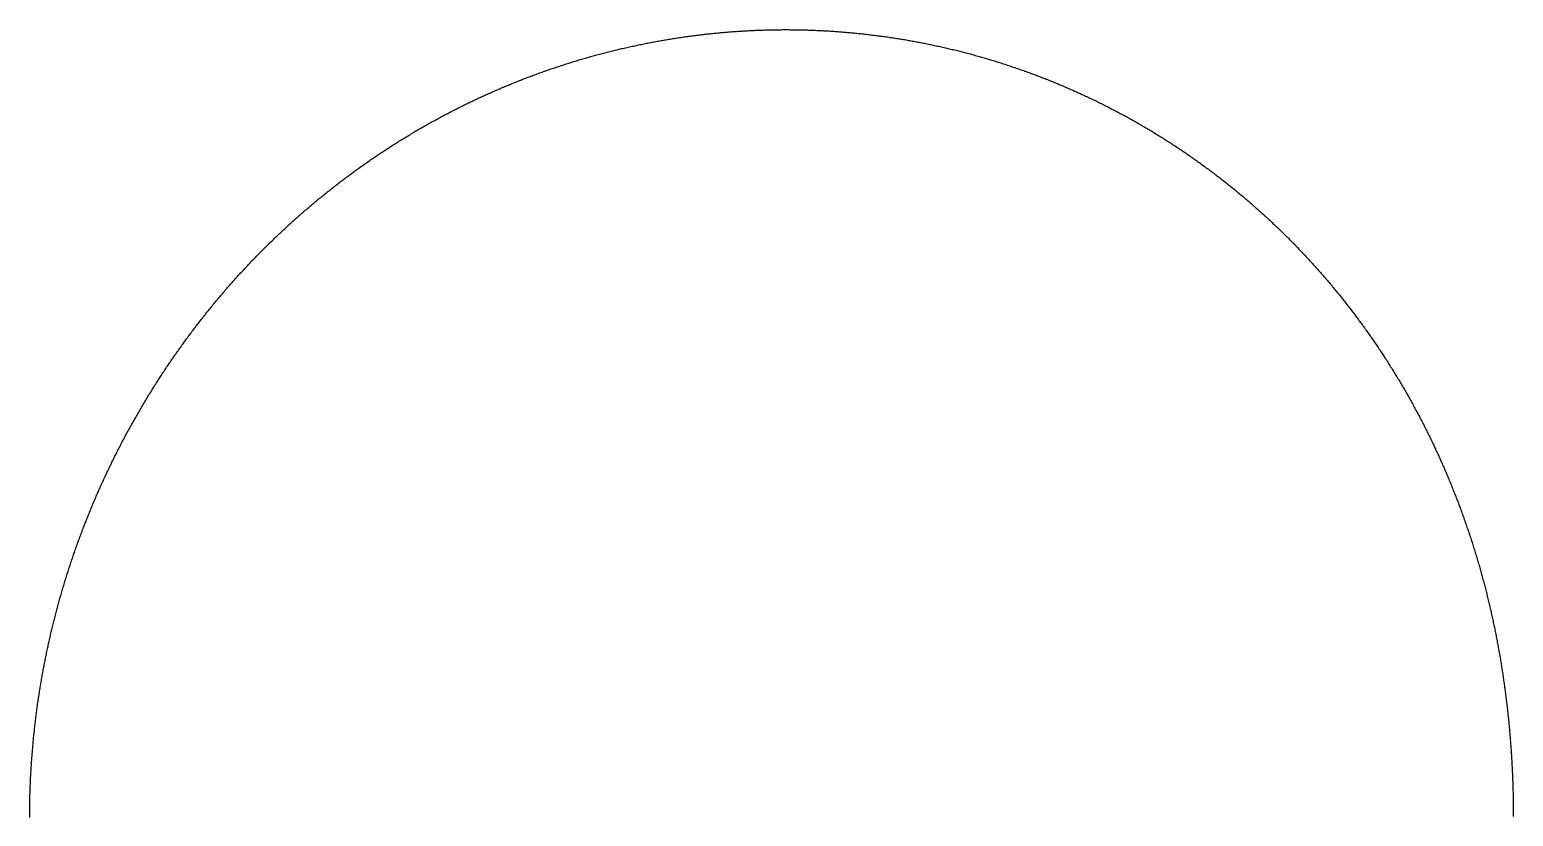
# Model space of a CAD drawing. Header units: metres. Extents: x -294 to 245, y -286 to 287.
# Drawn here: x -294 to 245, y 0 to 287 of the extents above; entities that cross this region are included whole.
import ezdxf

# ---------------------------------------------------------------- set-up
doc = ezdxf.new("R2010")
doc.units = ezdxf.units.M

msp = doc.modelspace()

# ---------------------------------------------------------------- linework, layer by layer
msp.add_lwpolyline([(-294.41, 0), (-294.41, 0.49), (-294.41, 0.98), (-294.41, 1.46), (-294.4, 1.95), (-294.4, 2.44), (-294.39, 2.92), (-294.39, 3.41), (-294.38, 3.9), (-294.38, 4.38), (-294.37, 4.87), (-294.36, 5.36), (-294.35, 5.84), (-294.34, 6.33), (-294.33, 6.82), (-294.32, 7.3), (-294.31, 7.79), (-294.29, 8.28), (-294.28, 8.76), (-294.26, 9.25), (-294.25, 9.74), (-294.23, 10.22), (-294.21, 10.71), (-294.2, 11.2), (-294.18, 11.68), (-294.16, 12.17), (-294.14, 12.66), (-294.11, 13.14), (-294.09, 13.63), (-294.07, 14.11), (-294.05, 14.6), (-294.02, 15.09), (-294, 15.57), (-293.97, 16.06), (-293.94, 16.55), (-293.92, 17.03), (-293.89, 17.52), (-293.86, 18), (-293.83, 18.49), (-293.8, 18.98), (-293.76, 19.46), (-293.73, 19.95), (-293.7, 20.43), (-293.66, 20.92), (-293.63, 21.4), (-293.59, 21.89), (-293.56, 22.37), (-293.52, 22.86), (-293.48, 23.34), (-293.44, 23.83), (-293.4, 24.31), (-293.36, 24.8), (-293.32, 25.29), (-293.28, 25.77), (-293.24, 26.25), (-293.19, 26.74), (-293.15, 27.22), (-293.1, 27.71), (-293.06, 28.19), (-293.01, 28.68), (-292.96, 29.16), (-292.91, 29.65), (-292.86, 30.13), (-292.81, 30.62), (-292.76, 31.1), (-292.71, 31.58), (-292.66, 32.07), (-292.6, 32.55), (-292.55, 33.03), (-292.49, 33.52), (-292.44, 34), (-292.38, 34.49), (-292.32, 34.97), (-292.27, 35.45), (-292.21, 35.94), (-292.15, 36.42), (-292.09, 36.9), (-292.03, 37.38), (-291.96, 37.87), (-291.9, 38.35), (-291.84, 38.83), (-291.77, 39.31), (-291.71, 39.8), (-291.64, 40.28), (-291.57, 40.76), (-291.51, 41.24), (-291.44, 41.73), (-291.37, 42.21), (-291.3, 42.69), (-291.23, 43.17), (-291.15, 43.65), (-291.08, 44.13), (-291.01, 44.61), (-290.93, 45.1), (-290.86, 45.58), (-290.78, 46.06), (-290.71, 46.54), (-290.63, 47.02), (-290.55, 47.5), (-290.47, 47.98), (-290.39, 48.46), (-290.31, 48.94), (-290.23, 49.42), (-290.15, 49.9), (-290.07, 50.38), (-289.98, 50.86), (-289.9, 51.34), (-289.81, 51.82), (-289.73, 52.3), (-289.64, 52.78), (-289.55, 53.25), (-289.46, 53.73), (-289.37, 54.21), (-289.28, 54.69), (-289.19, 55.17), (-289.1, 55.65), (-289.01, 56.12), (-288.92, 56.6), (-288.82, 57.08), (-288.73, 57.56), (-288.63, 58.03), (-288.54, 58.51), (-288.44, 58.99), (-288.34, 59.47), (-288.24, 59.94), (-288.14, 60.42), (-288.04, 60.89), (-287.94, 61.37), (-287.84, 61.85), (-287.74, 62.32), (-287.63, 62.8), (-287.53, 63.27), (-287.42, 63.75), (-287.32, 64.22), (-287.21, 64.7), (-287.1, 65.17), (-287, 65.65), (-286.89, 66.12), (-286.78, 66.6), (-286.67, 67.07), (-286.56, 67.55), (-286.44, 68.02), (-286.33, 68.49), (-286.22, 68.97), (-286.1, 69.44), (-285.99, 69.91), (-285.87, 70.38), (-285.75, 70.86), (-285.64, 71.33), (-285.52, 71.8), (-285.4, 72.27), (-285.28, 72.75), (-285.16, 73.22), (-285.04, 73.69), (-284.92, 74.16), (-284.79, 74.63), (-284.67, 75.1), (-284.54, 75.57), (-284.42, 76.04), (-284.29, 76.51), (-284.17, 76.98), (-284.04, 77.45), (-283.91, 77.92), (-283.78, 78.39), (-283.65, 78.86), (-283.52, 79.33), (-283.39, 79.8), (-283.26, 80.27), (-283.12, 80.73), (-282.99, 81.2), (-282.85, 81.67), (-282.72, 82.14), (-282.58, 82.61), (-282.45, 83.07), (-282.31, 83.54), (-282.17, 84.01), (-282.03, 84.47), (-281.89, 84.94), (-281.75, 85.4), (-281.61, 85.87), (-281.46, 86.34), (-281.32, 86.8), (-281.18, 87.27), (-281.03, 87.73), (-280.89, 88.2), (-280.74, 88.66), (-280.59, 89.12), (-280.45, 89.59), (-280.3, 90.05), (-280.15, 90.51), (-280, 90.98), (-279.85, 91.44), (-279.7, 91.9), (-279.54, 92.37), (-279.39, 92.83), (-279.24, 93.29), (-279.08, 93.75), (-278.93, 94.21), (-278.77, 94.67), (-278.61, 95.13), (-278.46, 95.59), (-278.3, 96.05), (-278.14, 96.51), (-277.98, 96.97), (-277.82, 97.43), (-277.66, 97.89), (-277.49, 98.35), (-277.33, 98.81), (-277.17, 99.27), (-277, 99.73), (-276.84, 100.18), (-276.67, 100.64), (-276.51, 101.1), (-276.34, 101.56), (-276.17, 102.01), (-276, 102.47), (-275.83, 102.93), (-275.66, 103.38), (-275.49, 103.84), (-275.32, 104.29), (-275.14, 104.75), (-274.97, 105.2), (-274.8, 105.66), (-274.62, 106.11), (-274.45, 106.57), (-274.27, 107.02), (-274.09, 107.47), (-273.91, 107.93), (-273.73, 108.38), (-273.55, 108.83), (-273.37, 109.28), (-273.19, 109.73), (-273.01, 110.19), (-272.83, 110.64), (-272.65, 111.09), (-272.46, 111.54), (-272.28, 111.99), (-272.09, 112.44), (-271.9, 112.89), (-271.72, 113.34), (-271.53, 113.79), (-271.34, 114.24), (-271.15, 114.69), (-270.96, 115.13), (-270.77, 115.58), (-270.58, 116.03), (-270.39, 116.48), (-270.19, 116.92), (-270, 117.37), (-269.81, 117.82), (-269.61, 118.26), (-269.42, 118.71), (-269.22, 119.15), (-269.02, 119.6), (-268.82, 120.04), (-268.63, 120.49), (-268.43, 120.93), (-268.23, 121.37), (-268.02, 121.82), (-267.82, 122.26), (-267.62, 122.7), (-267.42, 123.15), (-267.21, 123.59), (-267.01, 124.03), (-266.8, 124.47), (-266.6, 124.91), (-266.39, 125.35), (-266.18, 125.79), (-265.97, 126.23), (-265.76, 126.67), (-265.55, 127.11), (-265.34, 127.55), (-265.13, 127.99), (-264.92, 128.43), (-264.71, 128.86), (-264.49, 129.3), (-264.28, 129.74), (-264.07, 130.18), (-263.85, 130.61), (-263.63, 131.05), (-263.42, 131.48), (-263.2, 131.92), (-262.98, 132.35), (-262.76, 132.79), (-262.54, 133.22), (-262.32, 133.66), (-262.1, 134.09), (-261.88, 134.52), (-261.65, 134.96), (-261.43, 135.39), (-261.21, 135.82), (-260.98, 136.25), (-260.76, 136.68), (-260.53, 137.12), (-260.3, 137.55), (-260.08, 137.98), (-259.85, 138.41), (-259.62, 138.84), (-259.39, 139.26), (-259.16, 139.69), (-258.93, 140.12), (-258.69, 140.55), (-258.46, 140.98), (-258.23, 141.4), (-257.99, 141.83), (-257.76, 142.26), (-257.52, 142.68), (-257.29, 143.11), (-257.05, 143.53), (-256.81, 143.96), (-256.57, 144.38), (-256.33, 144.81), (-256.09, 145.23), (-255.85, 145.65), (-255.61, 146.08), (-255.37, 146.5), (-255.13, 146.92), (-254.89, 147.34), (-254.64, 147.76), (-254.4, 148.18), (-254.15, 148.61), (-253.91, 149.03), (-253.66, 149.44), (-253.41, 149.86), (-253.16, 150.28), (-252.91, 150.7), (-252.66, 151.12), (-252.41, 151.54), (-252.16, 151.95), (-251.91, 152.37), (-251.66, 152.79), (-251.41, 153.2), (-251.15, 153.62), (-250.9, 154.03), (-250.64, 154.45), (-250.39, 154.86), (-250.13, 155.28), (-249.87, 155.69), (-249.62, 156.1), (-249.36, 156.51), (-249.1, 156.93), (-248.84, 157.34), (-248.58, 157.75), (-248.32, 158.16), (-248.06, 158.57), (-247.79, 158.98), (-247.53, 159.39), (-247.27, 159.8), (-247, 160.21), (-246.74, 160.62), (-246.47, 161.02), (-246.2, 161.43), (-245.94, 161.84), (-245.67, 162.24), (-245.4, 162.65), (-245.13, 163.06), (-244.86, 163.46), (-244.59, 163.87), (-244.32, 164.27), (-244.05, 164.67), (-243.77, 165.08), (-243.5, 165.48), (-243.23, 165.88), (-242.95, 166.28), (-242.68, 166.69), (-242.4, 167.09), (-242.13, 167.49), (-241.85, 167.89), (-241.57, 168.29), (-241.29, 168.69), (-241.01, 169.08), (-240.73, 169.48), (-240.45, 169.88), (-240.17, 170.28), (-239.89, 170.67), (-239.61, 171.07), (-239.32, 171.47), (-239.04, 171.86), (-238.75, 172.26), (-238.47, 172.65), (-238.18, 173.05), (-237.9, 173.44), (-237.61, 173.83), (-237.32, 174.23), (-237.03, 174.62), (-236.74, 175.01), (-236.45, 175.4), (-236.16, 175.79), (-235.87, 176.18), (-235.58, 176.57), (-235.29, 176.96), (-235, 177.35), (-234.7, 177.74), (-234.41, 178.13), (-234.11, 178.51), (-233.82, 178.9), (-233.52, 179.29), (-233.23, 179.67), (-232.93, 180.06), (-232.63, 180.44), (-232.33, 180.83), (-232.03, 181.21), (-231.73, 181.59), (-231.43, 181.98), (-231.13, 182.36), (-230.83, 182.74), (-230.52, 183.12), (-230.22, 183.5), (-229.92, 183.88), (-229.61, 184.26), (-229.31, 184.64), (-229, 185.02), (-228.69, 185.4), (-228.39, 185.77), (-228.08, 186.15), (-227.77, 186.53), (-227.46, 186.9), (-227.15, 187.28), (-226.84, 187.65), (-226.53, 188.03), (-226.22, 188.4), (-225.9, 188.77), (-225.59, 189.15), (-225.28, 189.52), (-224.96, 189.89), (-224.65, 190.26), (-224.33, 190.63), (-224.02, 191), (-223.7, 191.37), (-223.38, 191.74), (-223.06, 192.11), (-222.74, 192.48), (-222.43, 192.84), (-222.11, 193.21), (-221.78, 193.58), (-221.46, 193.94), (-221.14, 194.31), (-220.82, 194.67), (-220.5, 195.04), (-220.17, 195.4), (-219.85, 195.76), (-219.52, 196.13), (-219.2, 196.49), (-218.87, 196.85), (-218.54, 197.21), (-218.22, 197.57), (-217.89, 197.93), (-217.56, 198.29), (-217.23, 198.65), (-216.9, 199), (-216.57, 199.36), (-216.24, 199.72), (-215.9, 200.07), (-215.57, 200.43), (-215.24, 200.78), (-214.91, 201.14), (-214.57, 201.49), (-214.24, 201.84), (-213.9, 202.2), (-213.56, 202.55), (-213.23, 202.9), (-212.89, 203.25), (-212.55, 203.6), (-212.21, 203.95), (-211.87, 204.3), (-211.53, 204.65), (-211.19, 205), (-210.85, 205.34), (-210.51, 205.69), (-210.17, 206.04), (-209.83, 206.38), (-209.48, 206.73), (-209.14, 207.07), (-208.79, 207.42), (-208.45, 207.76), (-208.1, 208.1), (-207.76, 208.44), (-207.41, 208.79), (-207.06, 209.13), (-206.71, 209.47), (-206.36, 209.81), (-206.02, 210.14), (-205.67, 210.48), (-205.31, 210.82), (-204.96, 211.16), (-204.61, 211.49), (-204.26, 211.83), (-203.91, 212.17), (-203.55, 212.5), (-203.2, 212.83), (-202.84, 213.17), (-202.49, 213.5), (-202.13, 213.83), (-201.78, 214.16), (-201.42, 214.5), (-201.06, 214.83), (-200.7, 215.16), (-200.35, 215.48), (-199.99, 215.81), (-199.63, 216.14), (-199.27, 216.47), (-198.91, 216.79), (-198.54, 217.12), (-198.18, 217.45), (-197.82, 217.77), (-197.46, 218.09), (-197.09, 218.42), (-196.73, 218.74), (-196.36, 219.06), (-196, 219.38), (-195.63, 219.7), (-195.26, 220.02), (-194.9, 220.34), (-194.53, 220.66), (-194.16, 220.98), (-193.79, 221.3), (-193.42, 221.62), (-193.05, 221.93), (-192.68, 222.25), (-192.31, 222.56), (-191.94, 222.88), (-191.57, 223.19), (-191.19, 223.5), (-190.82, 223.82), (-190.45, 224.13), (-190.07, 224.44), (-189.7, 224.75), (-189.32, 225.06), (-188.95, 225.37), (-188.57, 225.68), (-188.19, 225.99), (-187.82, 226.29), (-187.44, 226.6), (-187.06, 226.91), (-186.68, 227.21), (-186.3, 227.51), (-185.92, 227.82), (-185.54, 228.12), (-185.16, 228.42), (-184.77, 228.73), (-184.39, 229.03), (-184.01, 229.33), (-183.63, 229.63), (-183.24, 229.93), (-182.86, 230.22), (-182.47, 230.52), (-182.09, 230.82), (-181.7, 231.12), (-181.31, 231.41), (-180.93, 231.71), (-180.54, 232), (-180.15, 232.29), (-179.76, 232.59), (-179.37, 232.88), (-178.98, 233.17), (-178.59, 233.46), (-178.2, 233.75), (-177.81, 234.04), (-177.42, 234.33), (-177.03, 234.62), (-176.63, 234.91), (-176.24, 235.19), (-175.85, 235.48), (-175.45, 235.77), (-175.06, 236.05), (-174.66, 236.33), (-174.27, 236.62), (-173.87, 236.9), (-173.47, 237.18), (-173.08, 237.46), (-172.68, 237.74), (-172.28, 238.02), (-171.88, 238.3), (-171.48, 238.58), (-171.08, 238.86), (-170.68, 239.13), (-170.28, 239.41), (-169.88, 239.69), (-169.48, 239.96), (-169.07, 240.23), (-168.67, 240.51), (-168.27, 240.78), (-167.86, 241.05), (-167.46, 241.32), (-167.06, 241.59), (-166.65, 241.86), (-166.24, 242.13), (-165.84, 242.4), (-165.43, 242.67), (-165.02, 242.94), (-164.62, 243.2), (-164.21, 243.47), (-163.8, 243.73), (-163.39, 244), (-162.98, 244.26), (-162.57, 244.52), (-162.16, 244.78), (-161.75, 245.04), (-161.34, 245.3), (-160.93, 245.56), (-160.52, 245.82), (-160.1, 246.08), (-159.69, 246.34), (-159.28, 246.59), (-158.86, 246.85), (-158.45, 247.11), (-158.03, 247.36), (-157.62, 247.61), (-157.2, 247.87), (-156.78, 248.12), (-156.37, 248.37), (-155.95, 248.62), (-155.53, 248.87), (-155.11, 249.12), (-154.7, 249.37), (-154.28, 249.62), (-153.86, 249.86), (-153.44, 250.11), (-153.02, 250.35), (-152.6, 250.6), (-152.17, 250.84), (-151.75, 251.09), (-151.33, 251.33), (-150.91, 251.57), (-150.48, 251.81), (-150.06, 252.05), (-149.64, 252.29), (-149.21, 252.53), (-148.79, 252.77), (-148.36, 253), (-147.94, 253.24), (-147.51, 253.47), (-147.08, 253.71), (-146.66, 253.94), (-146.23, 254.18), (-145.8, 254.41), (-145.38, 254.64), (-144.95, 254.87), (-144.52, 255.1), (-144.09, 255.33), (-143.66, 255.56), (-143.23, 255.79), (-142.8, 256.01), (-142.37, 256.24), (-141.94, 256.47), (-141.5, 256.69), (-141.07, 256.92), (-140.64, 257.14), (-140.21, 257.36), (-139.77, 257.58), (-139.34, 257.8), (-138.9, 258.02), (-138.47, 258.24), (-138.03, 258.46), (-137.6, 258.68), (-137.16, 258.89), (-136.73, 259.11), (-136.29, 259.33), (-135.85, 259.54), (-135.42, 259.75), (-134.98, 259.97), (-134.54, 260.18), (-134.1, 260.39), (-133.66, 260.6), (-133.22, 260.81), (-132.78, 261.02), (-132.34, 261.23), (-131.9, 261.44), (-131.46, 261.64), (-131.02, 261.85), (-130.58, 262.05), (-130.14, 262.26), (-129.7, 262.46), (-129.25, 262.66), (-128.81, 262.87), (-128.37, 263.07), (-127.92, 263.27), (-127.48, 263.47), (-127.04, 263.66), (-126.59, 263.86), (-126.15, 264.06), (-125.7, 264.26), (-125.25, 264.45), (-124.81, 264.65), (-124.36, 264.84), (-123.91, 265.03), (-123.47, 265.22), (-123.02, 265.42), (-122.57, 265.61), (-122.12, 265.8), (-121.67, 265.98), (-121.23, 266.17), (-120.78, 266.36), (-120.33, 266.55), (-119.88, 266.73), (-119.43, 266.92), (-118.98, 267.1), (-118.52, 267.28), (-118.07, 267.47), (-117.62, 267.65), (-117.17, 267.83), (-116.72, 268.01), (-116.26, 268.19), (-115.81, 268.37), (-115.36, 268.54), (-114.9, 268.72), (-114.45, 268.9), (-114, 269.07), (-113.54, 269.25), (-113.09, 269.42), (-112.63, 269.59), (-112.18, 269.76), (-111.72, 269.93), (-111.26, 270.1), (-110.81, 270.27), (-110.35, 270.44), (-109.89, 270.61), (-109.44, 270.78), (-108.98, 270.94), (-108.52, 271.11), (-108.06, 271.27), (-107.6, 271.43), (-107.15, 271.6), (-106.69, 271.76), (-106.23, 271.92), (-105.77, 272.08), (-105.31, 272.24), (-104.85, 272.4), (-104.39, 272.55), (-103.93, 272.71), (-103.46, 272.87), (-103, 273.02), (-102.54, 273.18), (-102.08, 273.33), (-101.62, 273.48), (-101.15, 273.63), (-100.69, 273.78), (-100.23, 273.93), (-99.77, 274.08), (-99.3, 274.23), (-98.84, 274.38), (-98.37, 274.53), (-97.91, 274.67), (-97.44, 274.82), (-96.98, 274.96), (-96.51, 275.1), (-96.05, 275.25), (-95.58, 275.39), (-95.12, 275.53), (-94.65, 275.67), (-94.18, 275.81), (-93.72, 275.94), (-93.25, 276.08), (-92.78, 276.22), (-92.32, 276.35), (-91.85, 276.49), (-91.38, 276.62), (-90.91, 276.75), (-90.44, 276.89), (-89.97, 277.02), (-89.51, 277.15), (-89.04, 277.28), (-88.57, 277.41), (-88.1, 277.53), (-87.63, 277.66), (-87.16, 277.79), (-86.69, 277.91), (-86.22, 278.04), (-85.74, 278.16), (-85.27, 278.28), (-84.8, 278.4), (-84.33, 278.53), (-83.86, 278.65), (-83.39, 278.76), (-82.91, 278.88), (-82.44, 279), (-81.97, 279.12), (-81.5, 279.23), (-81.02, 279.35), (-80.55, 279.46), (-80.08, 279.57), (-79.6, 279.69), (-79.13, 279.8), (-78.66, 279.91), (-78.18, 280.02), (-77.71, 280.13), (-77.23, 280.23), (-76.76, 280.34), (-76.28, 280.45), (-75.81, 280.55), (-75.33, 280.66), (-74.86, 280.76), (-74.38, 280.86), (-73.9, 280.97), (-73.43, 281.07), (-72.95, 281.17), (-72.47, 281.27), (-72, 281.36), (-71.52, 281.46), (-71.04, 281.56), (-70.57, 281.65), (-70.09, 281.75), (-69.61, 281.84), (-69.13, 281.93), (-68.66, 282.03), (-68.18, 282.12), (-67.7, 282.21), (-67.22, 282.3), (-66.74, 282.39), (-66.26, 282.47), (-65.78, 282.56), (-65.31, 282.65), (-64.83, 282.73), (-64.35, 282.81), (-63.87, 282.9), (-63.39, 282.98), (-62.91, 283.06), (-62.43, 283.14), (-61.95, 283.22), (-61.47, 283.3), (-60.99, 283.38), (-60.51, 283.46), (-60.02, 283.53), (-59.54, 283.61), (-59.06, 283.68), (-58.58, 283.75), (-58.1, 283.83), (-57.62, 283.9), (-57.14, 283.97), (-56.66, 284.04), (-56.17, 284.11), (-55.69, 284.18), (-55.21, 284.24), (-54.73, 284.31), (-54.24, 284.38), (-53.76, 284.44), (-53.28, 284.5), (-52.8, 284.57), (-52.31, 284.63), (-51.83, 284.69), (-51.35, 284.75), (-50.86, 284.81), (-50.38, 284.87), (-49.9, 284.92), (-49.41, 284.98), (-48.93, 285.04), (-48.45, 285.09), (-47.96, 285.14), (-47.48, 285.2), (-47, 285.25), (-46.51, 285.3), (-46.03, 285.35), (-45.54, 285.4), (-45.06, 285.45), (-44.57, 285.49), (-44.09, 285.54), (-43.61, 285.59), (-43.12, 285.63), (-42.64, 285.68), (-42.15, 285.72), (-41.67, 285.76), (-41.18, 285.8), (-40.7, 285.84), (-40.21, 285.88), (-39.73, 285.92), (-39.24, 285.96), (-38.75, 285.99), (-38.27, 286.03), (-37.78, 286.06), (-37.3, 286.1), (-36.81, 286.13), (-36.33, 286.16), (-35.84, 286.19), (-35.35, 286.22), (-34.87, 286.25), (-34.38, 286.28), (-33.9, 286.31), (-33.41, 286.34), (-32.92, 286.36), (-32.44, 286.39), (-31.95, 286.41), (-31.47, 286.43), (-30.98, 286.46), (-30.49, 286.48), (-30.01, 286.5), (-29.52, 286.52), (-29.03, 286.53), (-28.55, 286.55), (-28.06, 286.57), (-27.57, 286.58), (-27.09, 286.6), (-26.6, 286.61), (-26.12, 286.63), (-25.63, 286.64), (-25.14, 286.65), (-24.66, 286.66), (-24.17, 286.67), (-23.68, 286.68), (-23.2, 286.68), (-22.71, 286.69), (-22.22, 286.7), (-21.73, 286.7), (-21.25, 286.7), (-20.76, 286.71), (-20.27, 286.71), (-19.79, 286.71), (-19.3, 286.71), (-18.81, 286.71), (-18.33, 286.71), (-17.84, 286.7), (-17.35, 286.7), (-16.87, 286.7), (-16.38, 286.69), (-15.89, 286.69), (-15.41, 286.68), (-14.92, 286.67), (-14.43, 286.66), (-13.95, 286.65), (-13.46, 286.64), (-12.97, 286.63), (-12.49, 286.62), (-12, 286.6), (-11.51, 286.59), (-11.03, 286.57), (-10.54, 286.56), (-10.05, 286.54), (-9.57, 286.52), (-9.08, 286.5), (-8.6, 286.48), (-8.11, 286.46), (-7.62, 286.44), (-7.14, 286.42), (-6.65, 286.39), (-6.16, 286.37), (-5.68, 286.34), (-5.19, 286.32), (-4.71, 286.29), (-4.22, 286.26), (-3.73, 286.23), (-3.25, 286.2), (-2.76, 286.17), (-2.28, 286.14), (-1.79, 286.11), (-1.31, 286.07), (-0.82, 286.04), (-0.33, 286), (0.15, 285.97), (0.64, 285.93), (1.12, 285.89), (1.61, 285.85), (2.09, 285.81), (2.58, 285.77), (3.06, 285.73), (3.55, 285.69), (4.03, 285.64), (4.52, 285.6), (5, 285.55), (5.49, 285.51), (5.97, 285.46), (6.45, 285.41), (6.94, 285.36), (7.42, 285.31), (7.91, 285.26), (8.39, 285.21), (8.88, 285.16), (9.36, 285.1), (9.84, 285.05), (10.33, 284.99), (10.81, 284.94), (11.29, 284.88), (11.78, 284.82), (12.26, 284.76), (12.74, 284.7), (13.23, 284.64), (13.71, 284.58), (14.19, 284.52), (14.67, 284.45), (15.16, 284.39), (15.64, 284.32), (16.12, 284.26), (16.6, 284.19), (17.08, 284.12), (17.57, 284.05), (18.05, 283.98), (18.53, 283.91), (19.01, 283.84), (19.49, 283.77), (19.97, 283.69), (20.45, 283.62), (20.94, 283.54), (21.42, 283.46), (21.9, 283.39), (22.38, 283.31), (22.86, 283.23), (23.34, 283.15), (23.82, 283.07), (24.3, 282.99), (24.78, 282.9), (25.26, 282.82), (25.74, 282.74), (26.22, 282.65), (26.69, 282.56), (27.17, 282.48), (27.65, 282.39), (28.13, 282.3), (28.61, 282.21), (29.09, 282.12), (29.57, 282.03), (30.04, 281.93), (30.52, 281.84), (31, 281.75), (31.48, 281.65), (31.95, 281.55), (32.43, 281.46), (32.91, 281.36), (33.38, 281.26), (33.86, 281.16), (34.34, 281.06), (34.81, 280.96), (35.29, 280.85), (35.76, 280.75), (36.24, 280.65), (36.71, 280.54), (37.19, 280.43), (37.66, 280.33), (38.14, 280.22), (38.61, 280.11), (39.09, 280), (39.56, 279.89), (40.04, 279.78), (40.51, 279.67), (40.98, 279.55), (41.46, 279.44), (41.93, 279.32), (42.4, 279.21), (42.87, 279.09), (43.35, 278.97), (43.82, 278.85), (44.29, 278.73), (44.76, 278.61), (45.23, 278.49), (45.7, 278.37), (46.17, 278.25), (46.65, 278.12), (47.12, 278), (47.59, 277.87), (48.06, 277.75), (48.53, 277.62), (49, 277.49), (49.46, 277.36), (49.93, 277.23), (50.4, 277.1), (50.87, 276.97), (51.34, 276.83), (51.81, 276.7), (52.27, 276.56), (52.74, 276.43), (53.21, 276.29), (53.68, 276.15), (54.14, 276.02), (54.61, 275.88), (55.08, 275.74), (55.54, 275.6), (56.01, 275.45), (56.47, 275.31), (56.94, 275.17), (57.4, 275.02), (57.87, 274.88), (58.33, 274.73), (58.8, 274.58), (59.26, 274.44), (59.72, 274.29), (60.19, 274.14), (60.65, 273.99), (61.11, 273.83), (61.57, 273.68), (62.04, 273.53), (62.5, 273.38), (62.96, 273.22), (63.42, 273.06), (63.88, 272.91), (64.34, 272.75), (64.8, 272.59), (65.26, 272.43), (65.72, 272.27), (66.18, 272.11), (66.64, 271.95), (67.1, 271.79), (67.56, 271.62), (68.01, 271.46), (68.47, 271.29), (68.93, 271.13), (69.39, 270.96), (69.84, 270.79), (70.3, 270.62), (70.76, 270.45), (71.21, 270.28), (71.67, 270.11), (72.12, 269.94), (72.58, 269.76), (73.03, 269.59), (73.49, 269.42), (73.94, 269.24), (74.39, 269.06), (74.85, 268.89), (75.3, 268.71), (75.75, 268.53), (76.21, 268.35), (76.66, 268.17), (77.11, 267.99), (77.56, 267.8), (78.01, 267.62), (78.46, 267.43), (78.91, 267.25), (79.36, 267.06), (79.81, 266.88), (80.26, 266.69), (80.71, 266.5), (81.16, 266.31), (81.61, 266.12), (82.05, 265.93), (82.5, 265.74), (82.95, 265.54), (83.39, 265.35), (83.84, 265.16), (84.29, 264.96), (84.73, 264.76), (85.18, 264.57), (85.62, 264.37), (86.07, 264.17), (86.51, 263.97), (86.95, 263.77), (87.4, 263.57), (87.84, 263.37), (88.28, 263.16), (88.72, 262.96), (89.17, 262.75), (89.61, 262.55), (90.05, 262.34), (90.49, 262.14), (90.93, 261.93), (91.37, 261.72), (91.81, 261.51), (92.25, 261.3), (92.68, 261.09), (93.12, 260.88), (93.56, 260.66), (94, 260.45), (94.43, 260.23), (94.87, 260.02), (95.31, 259.8), (95.74, 259.59), (96.18, 259.37), (96.61, 259.15), (97.05, 258.93), (97.48, 258.71), (97.92, 258.49), (98.35, 258.27), (98.78, 258.04), (99.21, 257.82), (99.65, 257.59), (100.08, 257.37), (100.51, 257.14), (100.94, 256.92), (101.37, 256.69), (101.8, 256.46), (102.23, 256.23), (102.66, 256), (103.09, 255.77), (103.51, 255.54), (103.94, 255.31), (104.37, 255.07), (104.8, 254.84), (105.22, 254.6), (105.65, 254.37), (106.07, 254.13), (106.5, 253.89), (106.92, 253.65), (107.35, 253.42), (107.77, 253.18), (108.19, 252.94), (108.62, 252.69), (109.04, 252.45), (109.46, 252.21), (109.88, 251.96), (110.3, 251.72), (110.72, 251.47), (111.14, 251.23), (111.56, 250.98), (111.98, 250.73), (112.4, 250.48), (112.82, 250.24), (113.23, 249.99), (113.65, 249.73), (114.07, 249.48), (114.48, 249.23), (114.9, 248.98), (115.31, 248.72), (115.73, 248.47), (116.14, 248.21), (116.56, 247.96), (116.97, 247.7), (117.38, 247.44), (117.8, 247.18), (118.21, 246.92), (118.62, 246.66), (119.03, 246.4), (119.44, 246.14), (119.85, 245.88), (120.26, 245.61), (120.67, 245.35), (121.08, 245.08), (121.48, 244.82), (121.89, 244.55), (122.3, 244.28), (122.7, 244.02), (123.11, 243.75), (123.52, 243.48), (123.92, 243.21), (124.33, 242.94), (124.73, 242.66), (125.13, 242.39), (125.54, 242.12), (125.94, 241.84), (126.34, 241.57), (126.74, 241.29), (127.14, 241.02), (127.54, 240.74), (127.94, 240.46), (128.34, 240.18), (128.74, 239.9), (129.14, 239.62), (129.53, 239.34), (129.93, 239.06), (130.33, 238.78), (130.72, 238.5), (131.12, 238.21), (131.51, 237.93), (131.91, 237.64), (132.3, 237.36), (132.7, 237.07), (133.09, 236.78), (133.48, 236.49), (133.87, 236.21), (134.26, 235.92), (134.65, 235.63), (135.04, 235.33), (135.43, 235.04), (135.82, 234.75), (136.21, 234.46), (136.6, 234.16), (136.99, 233.87), (137.37, 233.57), (137.76, 233.28), (138.15, 232.98), (138.53, 232.68), (138.92, 232.38), (139.3, 232.08), (139.68, 231.78), (140.07, 231.48), (140.45, 231.18), (140.83, 230.88), (141.21, 230.58), (141.59, 230.27), (141.97, 229.97), (142.35, 229.66), (142.73, 229.36), (143.11, 229.05), (143.49, 228.74), (143.86, 228.44), (144.24, 228.13), (144.62, 227.82), (144.99, 227.51), (145.37, 227.2), (145.74, 226.89), (146.11, 226.58), (146.49, 226.26), (146.86, 225.95), (147.23, 225.64), (147.6, 225.32), (147.97, 225.01), (148.34, 224.69), (148.71, 224.37), (149.08, 224.06), (149.45, 223.74), (149.82, 223.42), (150.19, 223.1), (150.55, 222.78), (150.92, 222.46), (151.28, 222.14), (151.65, 221.81), (152.01, 221.49), (152.38, 221.17), (152.74, 220.84), (153.1, 220.52), (153.46, 220.19), (153.82, 219.87), (154.19, 219.54), (154.55, 219.21), (154.9, 218.88), (155.26, 218.55), (155.62, 218.22), (155.98, 217.89), (156.34, 217.56), (156.69, 217.23), (157.05, 216.9), (157.4, 216.57), (157.76, 216.23), (158.11, 215.9), (158.46, 215.56), (158.82, 215.23), (159.17, 214.89), (159.52, 214.55), (159.87, 214.22), (160.22, 213.88), (160.57, 213.54), (160.92, 213.2), (161.27, 212.86), (161.61, 212.52), (161.96, 212.18), (162.31, 211.84), (162.65, 211.49), (163, 211.15), (163.34, 210.8), (163.69, 210.46), (164.03, 210.11), (164.37, 209.77), (164.71, 209.42), (165.06, 209.08), (165.4, 208.73), (165.74, 208.38), (166.08, 208.03), (166.41, 207.68), (166.75, 207.33), (167.09, 206.98), (167.43, 206.63), (167.76, 206.28), (168.1, 205.92), (168.43, 205.57), (168.77, 205.21), (169.1, 204.86), (169.43, 204.5), (169.76, 204.15), (170.1, 203.79), (170.43, 203.44), (170.76, 203.08), (171.09, 202.72), (171.41, 202.36), (171.74, 202), (172.07, 201.64), (172.4, 201.28), (172.72, 200.92), (173.05, 200.56), (173.37, 200.19), (173.7, 199.83), (174.02, 199.47), (174.34, 199.1), (174.67, 198.74), (174.99, 198.37), (175.31, 198.01), (175.63, 197.64), (175.95, 197.27), (176.27, 196.9), (176.58, 196.54), (176.9, 196.17), (177.22, 195.8), (177.53, 195.43), (177.85, 195.06), (178.16, 194.68), (178.48, 194.31), (178.79, 193.94), (179.1, 193.57), (179.42, 193.19), (179.73, 192.82), (180.04, 192.44), (180.35, 192.07), (180.66, 191.69), (180.97, 191.32), (181.27, 190.94), (181.58, 190.56), (181.89, 190.18), (182.19, 189.8), (182.5, 189.43), (182.8, 189.05), (183.11, 188.67), (183.41, 188.28), (183.71, 187.9), (184.01, 187.52), (184.31, 187.14), (184.61, 186.75), (184.91, 186.37), (185.21, 185.99), (185.51, 185.6), (185.81, 185.22), (186.11, 184.83), (186.4, 184.44), (186.7, 184.06), (186.99, 183.67), (187.29, 183.28), (187.58, 182.89), (187.87, 182.5), (188.16, 182.11), (188.45, 181.72), (188.74, 181.33), (189.03, 180.94), (189.32, 180.55), (189.61, 180.16), (189.9, 179.77), (190.19, 179.37), (190.47, 178.98), (190.76, 178.58), (191.04, 178.19), (191.33, 177.79), (191.61, 177.4), (191.89, 177), (192.17, 176.6), (192.45, 176.21), (192.73, 175.81), (193.01, 175.41), (193.29, 175.01), (193.57, 174.61), (193.85, 174.21), (194.13, 173.81), (194.4, 173.41), (194.68, 173.01), (194.95, 172.61), (195.23, 172.21), (195.5, 171.8), (195.77, 171.4), (196.04, 171), (196.31, 170.59), (196.58, 170.19), (196.85, 169.78), (197.12, 169.37), (197.39, 168.97), (197.66, 168.56), (197.92, 168.15), (198.19, 167.75), (198.45, 167.34), (198.72, 166.93), (198.98, 166.52), (199.25, 166.11), (199.51, 165.7), (199.77, 165.29), (200.03, 164.88), (200.29, 164.47), (200.55, 164.06), (200.81, 163.64), (201.07, 163.23), (201.32, 162.82), (201.58, 162.4), (201.83, 161.99), (202.09, 161.57), (202.34, 161.16), (202.6, 160.74), (202.85, 160.33), (203.1, 159.91), (203.35, 159.49), (203.6, 159.08), (203.85, 158.66), (204.1, 158.24), (204.35, 157.82), (204.6, 157.4), (204.84, 156.98), (205.09, 156.56), (205.33, 156.14), (205.58, 155.72), (205.82, 155.3), (206.06, 154.88), (206.31, 154.45), (206.55, 154.03), (206.79, 153.61), (207.03, 153.19), (207.27, 152.76), (207.51, 152.34), (207.74, 151.91), (207.98, 151.49), (208.22, 151.06), (208.45, 150.63), (208.69, 150.21), (208.92, 149.78), (209.15, 149.35), (209.39, 148.93), (209.62, 148.5), (209.85, 148.07), (210.08, 147.64), (210.31, 147.21), (210.54, 146.78), (210.77, 146.35), (210.99, 145.92), (211.22, 145.49), (211.44, 145.06), (211.67, 144.63), (211.89, 144.2), (212.12, 143.76), (212.34, 143.33), (212.56, 142.9), (212.78, 142.46), (213, 142.03), (213.22, 141.59), (213.44, 141.16), (213.66, 140.72), (213.88, 140.29), (214.09, 139.85), (214.31, 139.42), (214.52, 138.98), (214.74, 138.54), (214.95, 138.1), (215.16, 137.67), (215.38, 137.23), (215.59, 136.79), (215.8, 136.35), (216.01, 135.91), (216.22, 135.47), (216.42, 135.03), (216.63, 134.59), (216.84, 134.15), (217.04, 133.71), (217.25, 133.27), (217.45, 132.83), (217.66, 132.38), (217.86, 131.94), (218.06, 131.5), (218.26, 131.06), (218.46, 130.61), (218.66, 130.17), (218.86, 129.72), (219.06, 129.28), (219.26, 128.83), (219.45, 128.39), (219.65, 127.94), (219.84, 127.5), (220.04, 127.05), (220.23, 126.6), (220.43, 126.16), (220.62, 125.71), (220.81, 125.26), (221, 124.81), (221.19, 124.37), (221.38, 123.92), (221.57, 123.47), (221.75, 123.02), (221.94, 122.57), (222.13, 122.12), (222.31, 121.67), (222.5, 121.22), (222.68, 120.77), (222.86, 120.32), (223.04, 119.87), (223.22, 119.41), (223.41, 118.96), (223.58, 118.51), (223.76, 118.06), (223.94, 117.6), (224.12, 117.15), (224.3, 116.7), (224.47, 116.24), (224.65, 115.79), (224.82, 115.33), (224.99, 114.88), (225.17, 114.42), (225.34, 113.97), (225.51, 113.51), (225.68, 113.06), (225.85, 112.6), (226.02, 112.14), (226.19, 111.69), (226.36, 111.23), (226.52, 110.77), (226.69, 110.32), (226.85, 109.86), (227.02, 109.4), (227.18, 108.94), (227.34, 108.48), (227.51, 108.02), (227.67, 107.56), (227.83, 107.1), (227.99, 106.64), (228.15, 106.18), (228.3, 105.72), (228.46, 105.26), (228.62, 104.8), (228.77, 104.34), (228.93, 103.88), (229.08, 103.42), (229.24, 102.96), (229.39, 102.49), (229.54, 102.03), (229.69, 101.57), (229.84, 101.11), (229.99, 100.64), (230.14, 100.18), (230.29, 99.72), (230.44, 99.25), (230.58, 98.79), (230.73, 98.32), (230.88, 97.86), (231.02, 97.39), (231.16, 96.93), (231.31, 96.46), (231.45, 96), (231.59, 95.53), (231.73, 95.07), (231.87, 94.6), (232.01, 94.13), (232.15, 93.67), (232.28, 93.2), (232.42, 92.73), (232.56, 92.26), (232.69, 91.8), (232.83, 91.33), (232.96, 90.86), (233.09, 90.39), (233.23, 89.92), (233.36, 89.46), (233.49, 88.99), (233.62, 88.52), (233.75, 88.05), (233.87, 87.58), (234, 87.11), (234.13, 86.64), (234.26, 86.17), (234.38, 85.7), (234.51, 85.23), (234.63, 84.76), (234.75, 84.29), (234.87, 83.82), (235, 83.34), (235.12, 82.87), (235.24, 82.4), (235.36, 81.93), (235.47, 81.46), (235.59, 80.98), (235.71, 80.51), (235.83, 80.04), (235.94, 79.57), (236.06, 79.09), (236.17, 78.62), (236.28, 78.15), (236.4, 77.67), (236.51, 77.2), (236.62, 76.73), (236.73, 76.25), (236.84, 75.78), (236.95, 75.3), (237.05, 74.83), (237.16, 74.35), (237.27, 73.88), (237.37, 73.4), (237.48, 72.93), (237.58, 72.45), (237.69, 71.98), (237.79, 71.5), (237.89, 71.02), (237.99, 70.55), (238.09, 70.07), (238.19, 69.6), (238.29, 69.12), (238.39, 68.64), (238.49, 68.17), (238.58, 67.69), (238.68, 67.21), (238.78, 66.73), (238.87, 66.26), (238.96, 65.78), (239.06, 65.3), (239.15, 64.82), (239.24, 64.34), (239.33, 63.87), (239.42, 63.39), (239.51, 62.91), (239.6, 62.43), (239.69, 61.95), (239.78, 61.47), (239.86, 60.99), (239.95, 60.52), (240.03, 60.04), (240.12, 59.56), (240.2, 59.08), (240.28, 58.6), (240.37, 58.12), (240.45, 57.64), (240.53, 57.16), (240.61, 56.68), (240.69, 56.2), (240.77, 55.72), (240.84, 55.24), (240.92, 54.76), (241, 54.27), (241.07, 53.79), (241.15, 53.31), (241.22, 52.83), (241.29, 52.35), (241.37, 51.87), (241.44, 51.39), (241.51, 50.91), (241.58, 50.42), (241.65, 49.94), (241.72, 49.46), (241.79, 48.98), (241.86, 48.5), (241.92, 48.01), (241.99, 47.53), (242.06, 47.05), (242.12, 46.57), (242.18, 46.09), (242.25, 45.6), (242.31, 45.12), (242.37, 44.64), (242.43, 44.15), (242.49, 43.67), (242.55, 43.19), (242.61, 42.71), (242.67, 42.22), (242.73, 41.74), (242.79, 41.26), (242.84, 40.77), (242.9, 40.29), (242.95, 39.8), (243.01, 39.32), (243.06, 38.84), (243.12, 38.35), (243.17, 37.87), (243.22, 37.38), (243.27, 36.9), (243.32, 36.42), (243.37, 35.93), (243.42, 35.45), (243.47, 34.96), (243.51, 34.48), (243.56, 33.99), (243.61, 33.51), (243.65, 33.03), (243.7, 32.54), (243.74, 32.06), (243.78, 31.57), (243.83, 31.09), (243.87, 30.6), (243.91, 30.12), (243.95, 29.63), (243.99, 29.15), (244.03, 28.66), (244.07, 28.18), (244.11, 27.69), (244.14, 27.2), (244.18, 26.72), (244.22, 26.23), (244.25, 25.75), (244.29, 25.26), (244.32, 24.78), (244.35, 24.29), (244.39, 23.81), (244.42, 23.32), (244.45, 22.83), (244.48, 22.35), (244.51, 21.86), (244.54, 21.38), (244.57, 20.89), (244.59, 20.41), (244.62, 19.92), (244.65, 19.43), (244.67, 18.95), (244.7, 18.46), (244.72, 17.97), (244.75, 17.49), (244.77, 17), (244.79, 16.52), (244.81, 16.03), (244.84, 15.54), (244.86, 15.06), (244.88, 14.57), (244.9, 14.08), (244.91, 13.6), (244.93, 13.11), (244.95, 12.62), (244.97, 12.14), (244.98, 11.65), (245, 11.17), (245.01, 10.68), (245.03, 10.19), (245.04, 9.71), (245.05, 9.22), (245.06, 8.73), (245.07, 8.25), (245.09, 7.76), (245.1, 7.27), (245.1, 6.79), (245.11, 6.3), (245.12, 5.81), (245.13, 5.33), (245.14, 4.84), (245.14, 4.35), (245.15, 3.87), (245.15, 3.38), (245.15, 2.89), (245.16, 2.41), (245.16, 1.92), (245.16, 1.43), (245.16, 0.94), (245.16, 0.46)])

doc.saveas('drawing.dxf')
